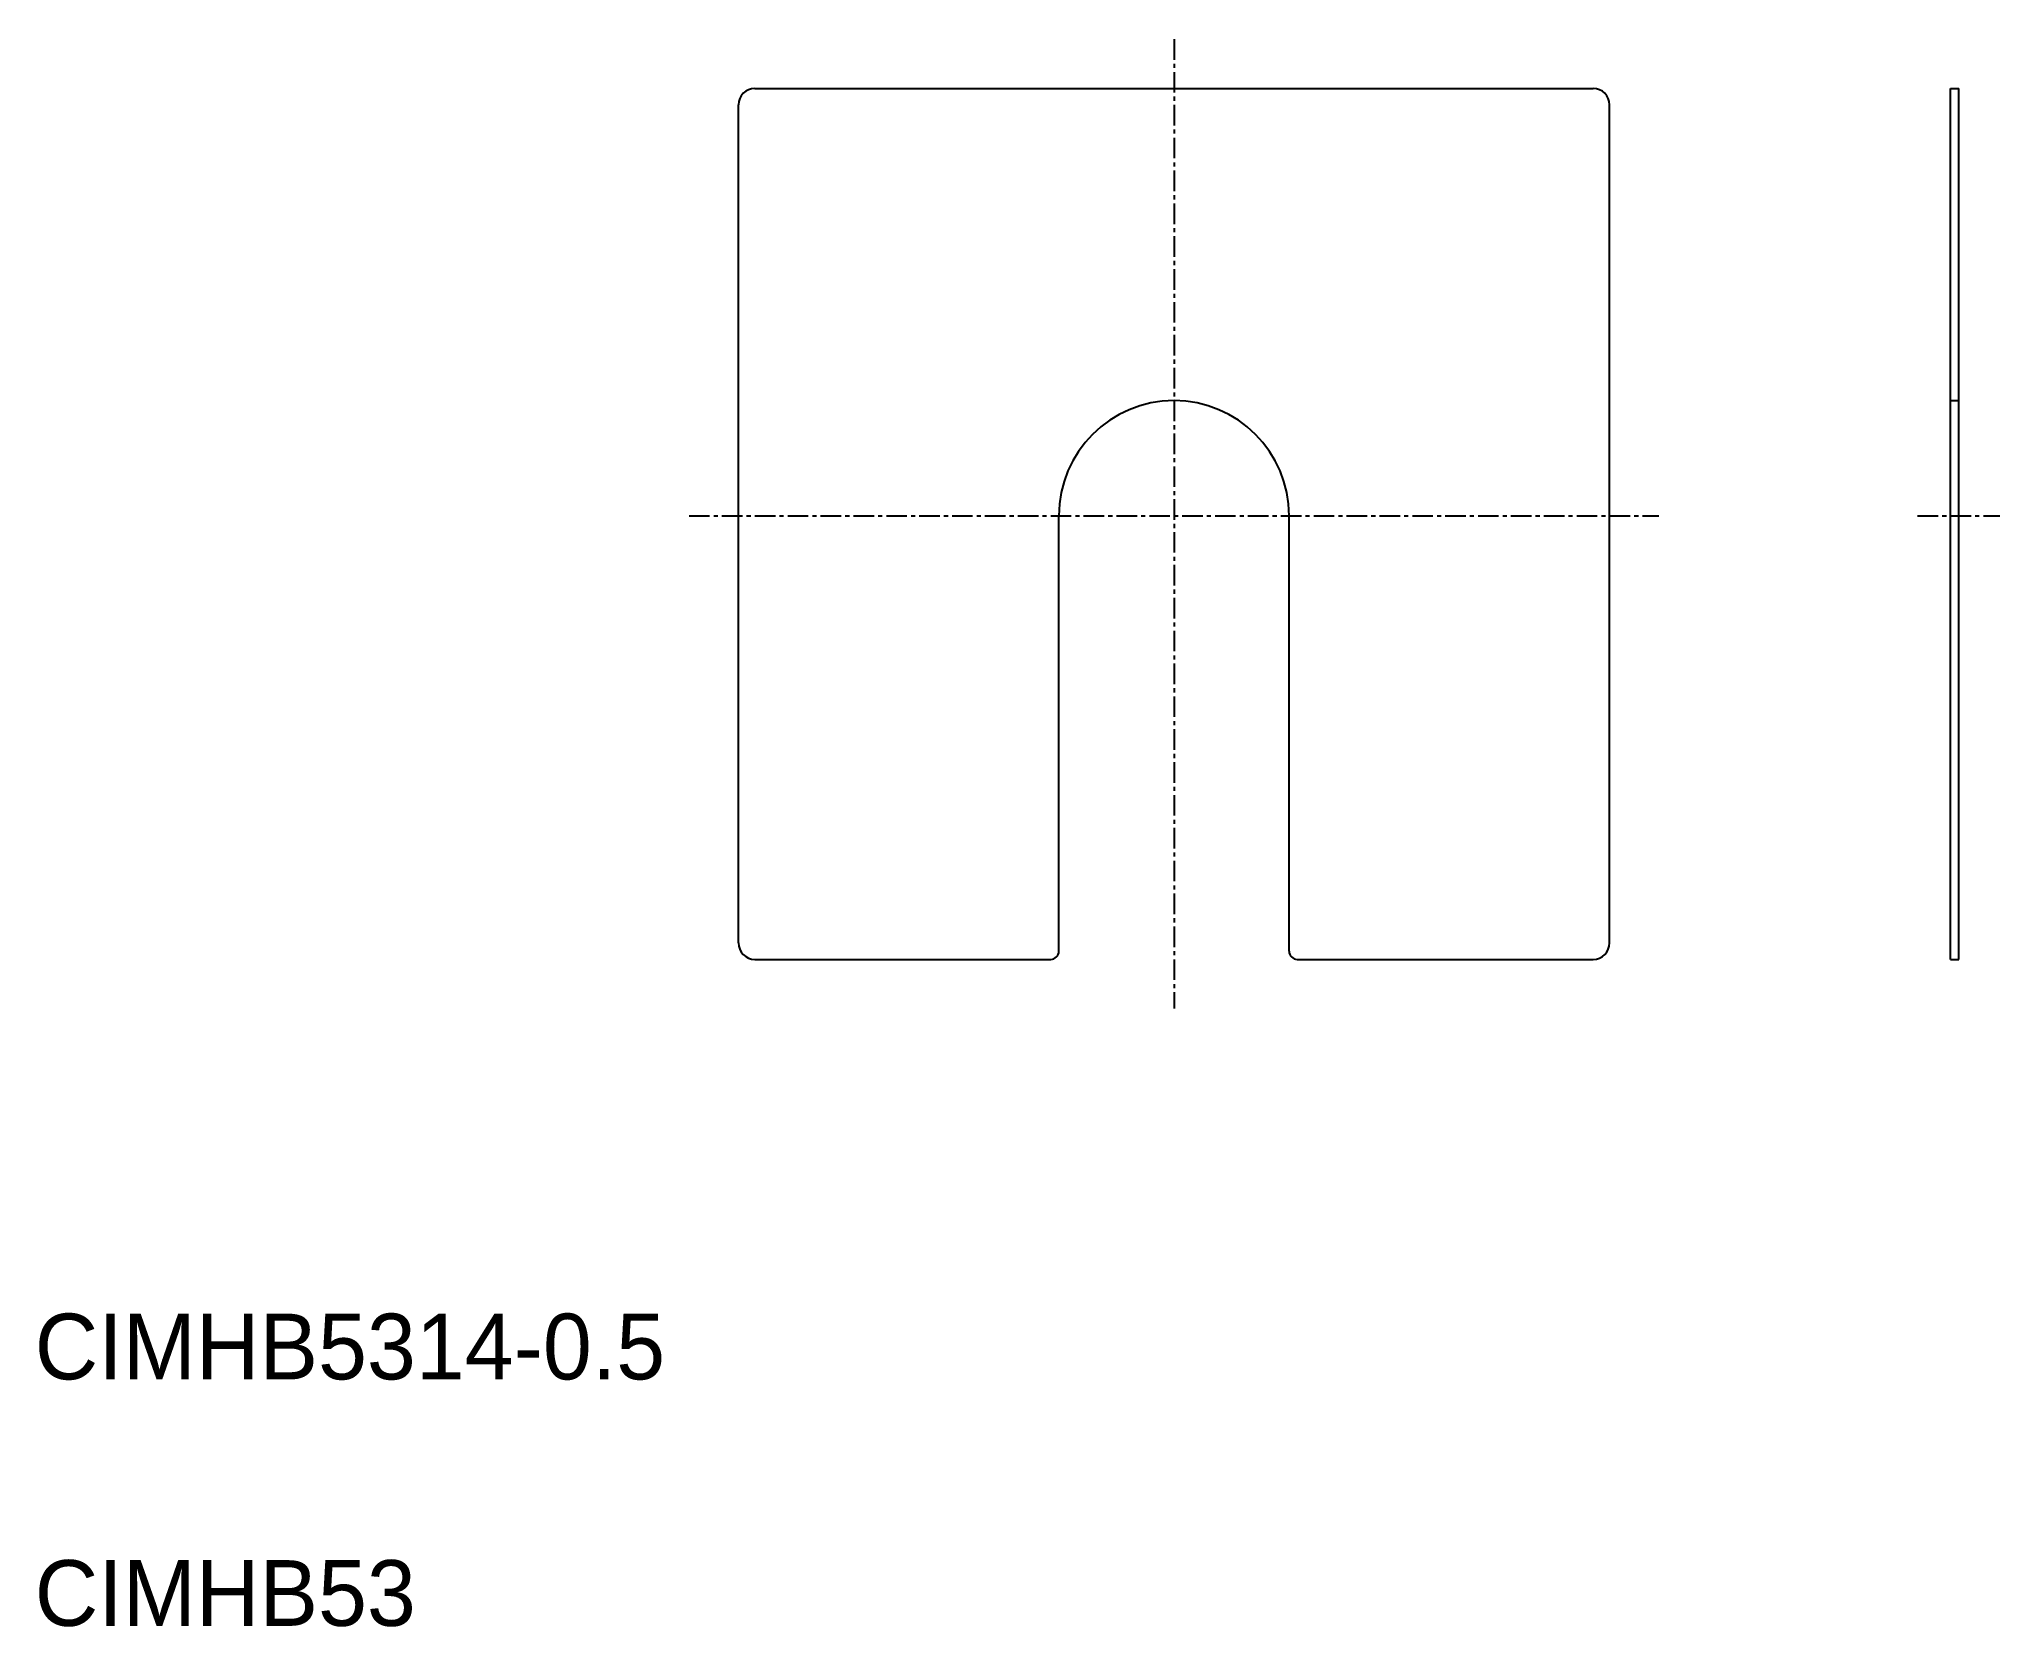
# Model space of a CAD drawing. Extents: x 10 to 130, y 10 to 107.
import ezdxf

# ---------------------------------------------------------------- set-up
doc = ezdxf.new("R2010")
doc.units = 0
doc.linetypes.add('CENTER', pattern=[2, 1.25, -0.25, 0.25, -0.25])
doc.linetypes.add('DASHED', pattern=[0.75, 0.5, -0.25])
doc.layers.get('0').update_dxf_attribs({"linetype": 'CONTINUOUS'})
doc.layers.add('CENTER', color=1, linetype='CENTER')

msp = doc.modelspace()

# ---------------------------------------------------------------- linework, layer by layer
at = {"color": 7, "linetype": 'CONTINUOUS'}
for p, q in [((53.81, 103.56), (104.81, 103.56)), ((126.55, 50.56), (126.55, 103.56)), ((126.55, 103.56), (127.05, 103.56)), ((127.05, 50.56), (127.05, 103.56)), ((52.81, 51.56), (52.81, 102.56)), ((105.81, 51.56), (105.81, 102.56)), ((72.31, 51.06), (72.31, 77.56)), ((72.31, 51.06), (72.31, 77.56)), ((86.31, 51.06), (86.31, 77.56)), ((86.31, 51.06), (86.31, 77.56)), ((53.81, 50.56), (71.81, 50.56)), ((86.81, 50.56), (104.81, 50.56)), ((126.55, 50.56), (127.05, 50.56))]:
    msp.add_line(p, q, dxfattribs=at)
at = {"color": 3, "linetype": 'DASHED'}
msp.add_line((126.55, 84.56), (127.05, 84.56), dxfattribs=at)
for p, q in [((126.55, 77.06), (126.55, 77.06)), ((126.55, 63.81), (126.55, 63.81))]:
    msp.add_line(p, q)
at = {"color": 7, "linetype": 'CONTINUOUS'}
for centre, radius, start, end in [((53.81, 102.56), 1, 90, 180), ((104.81, 102.56), 1, 0, 90), ((79.31, 77.56), 7, 0, 180), ((53.81, 51.56), 1, 180, 270), ((104.81, 51.56), 1, 270, 0), ((71.81, 51.06), 0.5, 270, 0), ((86.81, 51.06), 0.5, 180, 270)]:
    msp.add_arc(centre, radius, start, end, dxfattribs=at)
at = {"layer": 'CENTER', "color": 1, "linetype": 'CENTER'}
for p, q in [((79.31, 106.56), (79.31, 47.56)), ((49.81, 77.56), (108.81, 77.56)), ((124.55, 77.56), (129.55, 77.56))]:
    msp.add_line(p, q, dxfattribs=at)

# ---------------------------------------------------------------- texts
at = {"color": 7, "linetype": 'CONTINUOUS'}
for s, p in [('CIMHB5314-0.5', (10, 25)), ('CIMHB53', (10, 10))]:
    msp.add_text(s, height=4, dxfattribs=at).set_placement(p)

doc.saveas('drawing.dxf')
